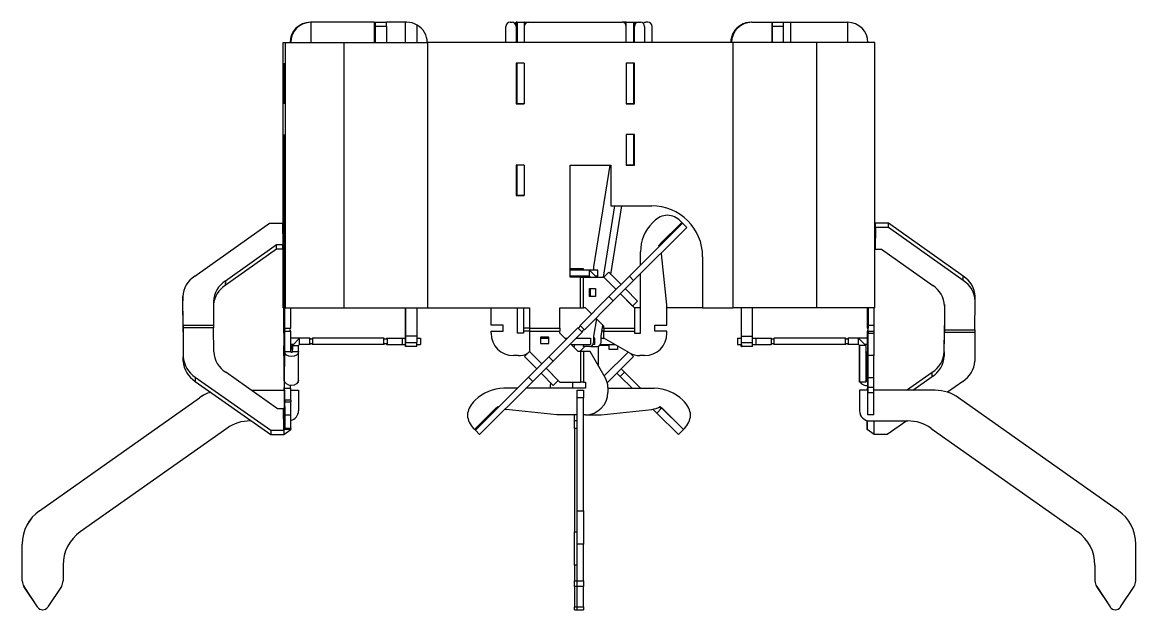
# Model space of a CAD drawing. Header units: millimetres. Extents: x 0 to 271, y 0 to 285.
# Drawn here: x 106.3 to 161, y 133.2 to 162 of the extents above; entities that cross this region are included whole.
import ezdxf

# ---------------------------------------------------------------- set-up
doc = ezdxf.new("R2010")
doc.units = ezdxf.units.MM

msp = doc.modelspace()

# ---------------------------------------------------------------- linework, layer by layer
at = {"color": 7, "linetype": 'Continuous', "lineweight": 25}
for p, q in [((120.471, 161.995), (120.472, 161.995)), ((120.472, 161.995), (120.474, 161.995)), ((120.502, 161.995), (120.474, 161.995)), ((120.502, 161.995), (120.504, 161.995)), ((123.604, 161.995), (120.504, 161.995)), ((120.504, 160.995), (120.504, 161.995)), ((120.504, 160.995), (120.504, 161.995)), ((120.504, 161.995), (120.504, 161.995)), ((123.604, 161.995), (123.604, 160.995)), ((123.604, 161.995), (123.655, 161.995)), ((123.654, 160.995), (123.654, 161.795)), ((123.655, 161.995), (123.656, 161.995)), ((123.656, 161.995), (124.206, 161.995)), ((123.657, 161.795), (123.657, 160.995)), ((124.207, 161.795), (123.657, 161.795)), ((125.114, 161.995), (124.206, 161.995)), ((124.207, 161.795), (124.207, 160.995)), ((125.114, 161.995), (125.114, 160.995)), ((125.204, 161.995), (125.114, 161.995)), ((125.704, 161.861), (125.704, 161.861)), ((125.704, 160.995), (125.704, 161.861)), ((125.704, 160.995), (125.704, 161.861)), ((130.066, 160.995), (130.066, 161.795)), ((130.266, 161.995), (130.366, 161.995)), ((130.566, 161.995), (130.566, 160.995)), ((130.616, 161.995), (130.566, 161.995)), ((130.616, 161.995), (130.966, 161.995)), ((130.616, 161.995), (130.616, 160.995)), ((130.966, 161.995), (130.966, 160.995)), ((130.984, 161.995), (130.966, 161.995)), ((130.966, 161.861), (130.977, 161.861)), ((130.984, 161.995), (130.984, 161.877)), ((130.984, 161.995), (131.166, 161.995)), ((131.166, 161.995), (135.766, 161.995)), ((135.966, 161.995), (135.766, 161.995)), ((135.966, 161.995), (136.316, 161.995)), ((135.966, 160.995), (135.966, 161.995)), ((136.316, 161.995), (136.316, 160.995)), ((136.316, 161.995), (136.366, 161.995)), ((136.366, 161.995), (136.566, 161.995)), ((136.366, 160.995), (136.366, 161.995)), ((136.566, 161.995), (136.666, 161.995)), ((136.734, 161.995), (136.734, 161.983)), ((136.866, 161.795), (136.866, 160.995)), ((137.034, 161.995), (136.934, 161.995)), ((137.234, 160.995), (137.234, 161.795)), ((141.596, 161.861), (141.596, 161.861)), ((142.127, 161.995), (142.129, 161.995)), ((142.129, 161.995), (143.13, 161.995)), ((143.129, 161.795), (143.129, 160.995)), ((143.131, 161.995), (143.13, 161.995)), ((143.131, 161.995), (143.68, 161.995)), ((143.682, 161.795), (143.132, 161.795)), ((143.132, 160.995), (143.132, 161.795)), ((143.68, 161.995), (144.051, 161.995)), ((143.682, 160.995), (143.682, 161.795)), ((144.051, 160.995), (144.051, 161.995)), ((144.051, 161.995), (146.829, 161.995)), ((144.051, 160.995), (144.051, 161.995)), ((144.051, 161.995), (144.051, 161.995)), ((146.829, 161.995), (146.829, 160.995)), ((119.144, 152.172), (119.144, 160.995)), ((119.144, 160.995), (119.229, 160.995)), ((119.229, 160.995), (119.229, 147.995)), ((119.229, 160.995), (122.12, 160.995)), ((122.12, 160.995), (122.12, 147.995)), ((122.12, 160.995), (126.216, 160.995)), ((126.216, 160.995), (126.216, 147.995)), ((141.216, 160.995), (126.216, 160.995)), ((141.216, 147.995), (141.216, 160.995)), ((145.312, 160.995), (141.216, 160.995)), ((145.312, 147.995), (145.312, 160.995)), ((148.156, 160.995), (145.312, 160.995)), ((148.156, 147.995), (148.156, 160.995)), ((119.171, 159.995), (119.174, 159.995)), ((119.171, 157.995), (119.171, 159.995)), ((119.172, 157.995), (119.172, 159.995)), ((119.174, 159.995), (119.172, 159.995)), ((119.174, 159.995), (119.174, 157.995)), ((119.202, 159.995), (119.202, 157.995)), ((119.204, 159.995), (119.202, 159.995)), ((119.202, 159.995), (119.204, 159.995)), ((119.204, 157.995), (119.204, 159.995)), ((119.204, 159.995), (119.204, 157.995)), ((130.566, 159.995), (130.566, 157.995)), ((130.966, 159.995), (130.566, 159.995)), ((130.966, 159.995), (130.616, 159.995)), ((130.616, 157.995), (130.616, 159.995)), ((130.966, 159.995), (130.966, 157.995)), ((135.966, 159.995), (135.966, 157.995)), ((136.316, 159.995), (135.966, 159.995)), ((136.366, 159.995), (135.966, 159.995)), ((136.316, 159.995), (136.316, 157.995)), ((136.366, 157.995), (136.366, 159.995)), ((119.174, 157.995), (119.171, 157.995)), ((119.174, 157.995), (119.172, 157.995)), ((119.204, 157.995), (119.202, 157.995)), ((119.204, 157.995), (119.202, 157.995)), ((130.566, 157.995), (130.966, 157.995)), ((130.966, 157.995), (130.616, 157.995)), ((136.316, 157.995), (135.966, 157.995)), ((135.966, 157.995), (136.366, 157.995)), ((119.171, 156.495), (119.174, 156.495)), ((119.171, 154.995), (119.171, 156.495)), ((119.174, 156.495), (119.172, 156.495)), ((119.172, 154.995), (119.172, 156.495)), ((119.174, 156.495), (119.174, 154.995)), ((136.316, 156.495), (135.966, 156.495)), ((135.966, 156.495), (135.966, 154.995)), ((136.366, 156.495), (135.966, 156.495)), ((136.316, 156.495), (136.316, 154.995)), ((136.366, 154.995), (136.366, 156.495)), ((119.174, 154.995), (119.171, 154.995)), ((119.174, 154.995), (119.172, 154.995)), ((119.189, 154.995), (119.178, 154.995)), ((119.178, 154.995), (119.178, 152.995)), ((119.189, 149.495), (119.189, 154.995)), ((119.202, 154.995), (119.202, 153.495)), ((119.204, 154.995), (119.202, 154.995)), ((119.202, 154.995), (119.204, 154.995)), ((119.204, 153.495), (119.204, 154.995)), ((119.204, 154.995), (119.204, 153.495)), ((130.566, 154.995), (130.566, 153.495)), ((130.966, 154.995), (130.566, 154.995)), ((130.966, 154.995), (130.616, 154.995)), ((130.616, 153.495), (130.616, 154.995)), ((130.966, 154.995), (130.966, 153.495)), ((133.216, 149.495), (133.216, 154.995)), ((133.216, 154.995), (135.216, 154.995)), ((135.166, 154.995), (134.366, 149.995)), ((135.216, 154.995), (135.216, 152.995)), ((136.316, 154.995), (135.966, 154.995)), ((135.966, 154.995), (136.366, 154.995)), ((119.178, 152.995), (119.166, 152.995)), ((119.189, 152.995), (119.178, 152.995)), ((119.204, 153.495), (119.202, 153.495)), ((119.204, 153.495), (119.202, 153.495)), ((130.566, 153.495), (130.966, 153.495)), ((130.966, 153.495), (130.616, 153.495)), ((135.39, 152.995), (134.83, 149.495)), ((135.216, 152.995), (137.216, 152.995)), ((135.219, 149.629), (135.758, 152.995)), ((119.162, 152.534), (119.189, 152.534)), ((114.797, 149.54), (118.469, 152.147)), ((118.469, 152.147), (119.108, 152.147)), ((119.108, 152.147), (119.158, 152.182)), ((119.108, 152.147), (119.114, 151.086)), ((119.158, 152.243), (119.158, 152.182)), ((119.158, 152.182), (119.164, 151.121)), ((119.164, 151.051), (119.158, 152.182)), ((119.166, 152.157), (119.166, 152.243)), ((136.12, 149.54), (138.727, 152.147)), ((136.332, 149.327), (138.939, 151.935)), ((137.252, 152.157), (137.338, 152.243)), ((137.56, 151.051), (138.691, 152.182)), ((137.631, 151.121), (138.691, 152.182)), ((138.631, 152.243), (138.691, 152.182)), ((138.727, 152.147), (138.691, 152.182)), ((138.727, 152.147), (138.939, 151.935)), ((148.192, 152.147), (148.156, 152.172)), ((148.156, 151.961), (148.193, 151.935)), ((148.193, 151.935), (148.187, 150.874)), ((148.193, 151.935), (148.192, 152.147)), ((148.831, 152.147), (148.192, 152.147)), ((148.832, 151.935), (148.193, 151.935)), ((148.832, 151.935), (148.831, 152.147)), ((152.503, 149.54), (148.831, 152.147)), ((152.504, 149.327), (148.832, 151.935)), ((118.813, 150.874), (116.297, 149.088)), ((118.814, 151.086), (116.299, 149.3)), ((118.813, 150.874), (118.814, 151.086)), ((119.113, 150.874), (118.813, 150.874)), ((119.114, 151.086), (118.814, 151.086)), ((119.113, 150.874), (119.114, 151.086)), ((119.164, 150.91), (119.113, 150.874)), ((119.114, 151.086), (119.164, 151.121)), ((119.144, 147.995), (119.144, 150.896)), ((137.586, 151.006), (137.56, 151.051)), ((137.666, 151.086), (137.631, 151.121)), ((148.156, 150.896), (148.187, 150.874)), ((148.187, 150.874), (148.487, 150.874)), ((148.487, 150.874), (151.003, 149.088)), ((119.152, 150.495), (119.152, 147.995)), ((119.162, 148.145), (119.164, 150.639)), ((119.17, 146.745), (119.17, 150.743)), ((136.666, 150.086), (136.666, 150.743)), ((137.699, 150.639), (137.692, 150.688)), ((137.966, 148.145), (137.699, 150.639)), ((139.716, 150.495), (139.716, 147.995)), ((133.866, 149.895), (133.216, 149.895)), ((134.166, 149.845), (133.216, 149.845)), ((133.866, 149.845), (133.866, 149.895)), ((134.166, 149.545), (134.166, 149.845)), ((134.566, 149.845), (134.166, 149.845)), ((134.166, 149.845), (134.516, 149.495)), ((134.366, 149.995), (134.366, 149.845)), ((134.566, 149.545), (134.566, 149.845)), ((134.866, 149.495), (135.11, 149.738)), ((135.714, 149.134), (135.11, 149.738)), ((116.299, 149.3), (116.297, 149.088)), ((119.18, 149.495), (119.171, 147.995)), ((119.172, 148.08), (119.18, 149.495)), ((119.18, 149.495), (119.189, 149.552)), ((119.186, 149.495), (119.18, 149.495)), ((119.186, 147.995), (119.186, 149.495)), ((119.186, 147.995), (119.186, 149.495)), ((119.186, 149.495), (119.189, 149.495)), ((134.166, 149.545), (133.216, 149.545)), ((133.716, 149.495), (133.216, 149.495)), ((133.716, 147.995), (133.716, 149.495)), ((133.716, 149.495), (133.866, 149.495)), ((133.866, 149.495), (133.866, 149.545)), ((133.866, 147.995), (133.866, 149.495)), ((133.866, 149.495), (134.866, 149.495)), ((134.216, 149.495), (134.166, 149.545)), ((134.566, 149.545), (134.466, 149.545)), ((134.866, 149.495), (135.47, 148.89)), ((135.12, 148.54), (136.12, 149.54)), ((136.332, 149.327), (135.332, 148.327)), ((136.12, 149.54), (136.332, 149.327)), ((136.666, 146.745), (136.666, 149.662)), ((152.504, 149.327), (152.503, 149.54)), ((119.184, 148.945), (119.182, 148.945)), ((119.182, 148.945), (119.182, 148.545)), ((119.184, 148.545), (119.184, 148.945)), ((134.166, 148.945), (134.466, 148.945)), ((134.166, 148.545), (134.166, 148.945)), ((134.216, 148.545), (134.216, 148.945)), ((134.466, 148.945), (134.466, 148.545)), ((135.683, 148.678), (136.28, 148.08)), ((135.683, 148.678), (136.366, 147.995)), ((136.524, 148.324), (135.926, 148.922)), ((114.217, 148.551), (114.216, 148.339)), ((114.217, 148.54), (114.216, 148.327)), ((114.224, 146.911), (114.216, 148.327)), ((114.225, 147.123), (114.217, 148.54)), ((115.719, 148.3), (115.725, 147.123)), ((119.162, 147.145), (119.162, 148.145)), ((119.182, 148.545), (119.184, 148.545)), ((133.703, 147.123), (135.12, 148.54)), ((133.915, 146.911), (135.332, 148.327)), ((134.466, 148.545), (134.166, 148.545)), ((135.332, 148.327), (135.12, 148.54)), ((136.28, 148.08), (136.524, 148.324)), ((137.966, 147.145), (137.966, 148.145)), ((151.581, 148.158), (151.575, 147.123)), ((151.583, 148.088), (151.576, 146.911)), ((153.076, 146.911), (153.084, 148.327)), ((153.084, 148.339), (153.083, 148.551)), ((119.152, 147.995), (119.144, 147.995)), ((119.162, 147.995), (119.152, 147.995)), ((119.171, 147.995), (119.171, 146.995)), ((119.18, 147.095), (119.185, 147.995)), ((119.185, 147.995), (119.186, 147.995)), ((119.192, 147.995), (119.186, 147.995)), ((119.192, 146.995), (119.192, 147.995)), ((119.229, 147.995), (119.201, 147.995)), ((119.201, 147.995), (119.201, 146.995)), ((119.229, 147.995), (122.12, 147.995)), ((119.501, 147.995), (119.501, 146.995)), ((122.12, 147.995), (126.216, 147.995)), ((125.133, 146.595), (125.131, 147.995)), ((125.144, 147.995), (125.143, 146.595)), ((125.694, 147.995), (125.693, 146.595)), ((126.216, 147.995), (131.216, 147.995)), ((129.334, 147.145), (129.334, 147.995)), ((130.634, 146.745), (130.634, 147.995)), ((130.934, 147.995), (130.934, 146.995)), ((131.216, 147.995), (131.216, 146.995)), ((132.716, 147.995), (133.716, 147.995)), ((132.716, 146.995), (132.716, 147.995)), ((133.716, 147.995), (133.866, 147.995)), ((133.966, 147.995), (133.866, 147.995)), ((134.27, 147.69), (133.966, 147.995)), ((136.366, 147.995), (136.366, 146.995)), ((136.666, 147.995), (136.366, 147.995)), ((139.716, 147.995), (137.966, 147.995)), ((139.716, 147.995), (141.216, 147.995)), ((145.312, 147.995), (141.216, 147.995)), ((141.606, 147.995), (141.607, 146.595)), ((141.617, 146.595), (141.619, 147.995)), ((142.167, 146.595), (142.169, 147.995)), ((148.156, 147.995), (145.312, 147.995)), ((147.799, 147.995), (147.799, 146.995)), ((147.808, 146.995), (147.808, 147.995)), ((147.82, 147.095), (147.815, 147.995)), ((147.829, 147.995), (147.829, 146.995)), ((147.83, 146.745), (147.83, 147.995)), ((147.838, 147.145), (147.838, 147.995)), ((148.138, 147.145), (148.138, 147.995)), ((114.224, 146.911), (114.225, 147.123)), ((115.725, 147.123), (114.225, 147.123)), ((114.226, 147.017), (114.225, 146.804)), ((114.226, 147.008), (114.225, 146.796)), ((115.726, 147.017), (114.226, 147.017)), ((115.726, 147.008), (114.226, 147.008)), ((114.226, 147.008), (114.234, 145.591)), ((115.726, 147.017), (115.726, 147.008)), ((115.733, 145.83), (115.726, 147.008)), ((119.166, 147.145), (119.162, 147.145)), ((119.166, 146.845), (119.166, 147.145)), ((119.18, 146.995), (119.171, 146.995)), ((119.18, 146.995), (119.18, 147.095)), ((119.18, 147.095), (119.192, 147.095)), ((119.18, 146.995), (119.192, 146.995)), ((119.201, 146.995), (119.192, 146.995)), ((119.201, 146.995), (119.501, 146.995)), ((129.934, 147.145), (129.334, 147.145)), ((129.934, 146.845), (129.934, 147.145)), ((131.216, 146.995), (130.934, 146.995)), ((130.934, 146.995), (130.934, 146.845)), ((131.216, 146.995), (131.216, 146.845)), ((131.216, 146.995), (132.716, 146.995)), ((133.588, 147.008), (132.171, 145.591)), ((132.716, 146.995), (132.716, 146.845)), ((133.8, 146.796), (133.588, 147.008)), ((133.809, 146.804), (133.597, 147.017)), ((133.703, 147.123), (133.915, 146.911)), ((134.504, 147.457), (134.366, 146.595)), ((134.866, 147.095), (134.483, 147.478)), ((134.734, 146.595), (134.821, 147.14)), ((134.866, 146.995), (134.798, 146.995)), ((134.866, 146.995), (134.866, 147.095)), ((134.866, 146.995), (134.866, 146.845)), ((134.866, 146.995), (136.366, 146.995)), ((136.366, 146.995), (136.366, 146.845)), ((137.366, 147.145), (137.966, 147.145)), ((137.366, 146.845), (137.366, 147.145)), ((147.799, 146.995), (147.808, 146.995)), ((147.82, 146.995), (147.808, 146.995)), ((147.82, 146.995), (147.82, 147.095)), ((147.82, 146.995), (147.83, 146.983)), ((147.82, 146.995), (147.829, 146.995)), ((147.829, 146.995), (147.83, 146.993)), ((147.83, 146.995), (147.829, 146.995)), ((147.834, 147.145), (147.838, 147.145)), ((147.834, 146.845), (147.834, 147.145)), ((147.838, 147.145), (148.138, 147.145)), ((148.134, 146.845), (148.134, 147.145)), ((151.567, 145.83), (151.574, 147.008)), ((151.574, 147.017), (151.575, 146.804)), ((151.574, 147.008), (151.575, 146.796)), ((151.574, 147.008), (151.574, 147.008)), ((151.576, 146.911), (151.575, 147.123)), ((114.225, 146.804), (114.225, 146.804)), ((114.225, 146.796), (114.233, 145.379)), ((119.162, 146.745), (119.162, 146.845)), ((119.162, 146.845), (119.166, 146.845)), ((119.171, 146.745), (119.17, 146.745)), ((119.18, 146.845), (119.171, 146.845)), ((119.171, 146.845), (119.171, 146.745)), ((119.173, 145.779), (119.18, 146.511)), ((119.18, 146.845), (119.192, 146.845)), ((119.18, 146.511), (119.18, 146.845)), ((119.18, 146.511), (119.191, 146.511)), ((119.187, 145.845), (119.192, 146.745)), ((119.201, 146.845), (119.192, 146.845)), ((119.192, 146.745), (119.192, 146.845)), ((119.195, 146.545), (119.198, 146.545)), ((119.195, 146.245), (119.195, 146.545)), ((119.198, 146.545), (119.198, 146.245)), ((119.201, 146.845), (119.501, 146.845)), ((119.201, 146.845), (119.201, 145.845)), ((119.501, 146.845), (119.501, 145.845)), ((119.937, 146.495), (119.501, 146.495)), ((119.937, 146.495), (119.587, 146.145)), ((119.94, 146.495), (119.59, 146.145)), ((119.94, 146.495), (119.937, 146.495)), ((119.94, 146.195), (119.94, 146.495)), ((120.44, 146.495), (119.94, 146.495)), ((120.44, 146.195), (120.44, 146.495)), ((120.59, 146.495), (120.582, 146.495)), ((120.59, 146.195), (120.59, 146.495)), ((124.082, 146.495), (120.59, 146.495)), ((124.082, 146.195), (124.082, 146.495)), ((124.223, 146.495), (124.232, 146.495)), ((124.232, 146.495), (124.232, 146.195)), ((124.232, 146.495), (124.982, 146.495)), ((124.982, 146.495), (124.982, 146.195)), ((124.982, 146.495), (125.14, 146.495)), ((125.133, 146.495), (125.133, 146.595)), ((125.14, 146.095), (125.14, 146.495)), ((125.14, 146.495), (125.14, 146.495)), ((125.143, 146.595), (125.143, 146.295)), ((125.693, 146.595), (125.143, 146.595)), ((125.693, 146.595), (125.693, 146.295)), ((125.693, 146.495), (125.881, 146.495)), ((125.881, 146.495), (125.881, 146.195)), ((129.334, 146.745), (129.334, 146.845)), ((129.334, 146.845), (129.934, 146.845)), ((130.934, 146.745), (130.634, 146.745)), ((131.216, 146.845), (130.934, 146.845)), ((130.934, 146.845), (130.934, 146.745)), ((131.216, 146.845), (132.716, 146.845)), ((131.216, 146.845), (131.216, 145.845)), ((131.766, 146.545), (131.766, 146.245)), ((132.166, 146.545), (131.766, 146.545)), ((131.766, 146.495), (132.166, 146.495)), ((132.166, 146.245), (132.166, 146.545)), ((133.8, 146.796), (132.383, 145.379)), ((132.716, 146.745), (132.716, 146.845)), ((133.02, 146.44), (132.716, 146.745)), ((132.966, 146.495), (133.075, 146.495)), ((133.499, 146.495), (134.216, 146.495)), ((134.216, 146.495), (134.216, 146.195)), ((134.366, 146.595), (134.366, 146.295)), ((134.434, 146.495), (134.366, 146.495)), ((134.434, 146.195), (134.434, 146.495)), ((134.734, 146.295), (134.734, 146.595)), ((134.734, 146.495), (134.894, 146.495)), ((134.866, 146.845), (134.774, 146.845)), ((134.866, 146.845), (136.366, 146.845)), ((134.866, 146.511), (134.866, 146.845)), ((136.134, 145.779), (134.866, 146.511)), ((136.366, 146.845), (136.366, 146.745)), ((136.366, 146.745), (136.666, 146.745)), ((137.966, 146.845), (137.366, 146.845)), ((137.966, 146.745), (137.966, 146.845)), ((141.419, 146.495), (141.419, 146.195)), ((141.419, 146.495), (141.426, 146.495)), ((141.426, 146.495), (141.426, 146.195)), ((141.426, 146.495), (141.616, 146.495)), ((141.607, 146.595), (141.607, 146.495)), ((141.617, 146.295), (141.617, 146.595)), ((141.617, 146.595), (142.167, 146.595)), ((142.167, 146.295), (142.167, 146.595)), ((142.167, 146.495), (142.324, 146.495)), ((142.324, 146.495), (142.324, 146.195)), ((142.324, 146.495), (142.327, 146.495)), ((142.327, 146.495), (142.327, 146.195)), ((142.327, 146.495), (143.077, 146.495)), ((143.077, 146.495), (143.077, 146.195)), ((143.227, 146.495), (143.218, 146.495)), ((143.227, 146.195), (143.227, 146.495)), ((146.718, 146.495), (143.227, 146.495)), ((146.718, 146.195), (146.718, 146.495)), ((146.868, 146.495), (146.86, 146.495)), ((146.868, 146.195), (146.868, 146.495)), ((147.368, 146.495), (146.868, 146.495)), ((147.368, 146.195), (147.368, 146.495)), ((147.805, 146.495), (147.368, 146.495)), ((147.718, 146.145), (147.368, 146.495)), ((147.799, 146.845), (147.808, 146.845)), ((147.799, 146.845), (147.799, 146.495)), ((147.802, 146.545), (147.802, 146.495)), ((147.805, 146.545), (147.802, 146.545)), ((147.805, 146.245), (147.805, 146.545)), ((147.82, 146.845), (147.808, 146.845)), ((147.808, 146.745), (147.808, 146.845)), ((147.813, 145.845), (147.808, 146.745)), ((147.808, 146.745), (147.82, 146.745)), ((147.83, 146.856), (147.82, 146.845)), ((147.82, 146.845), (147.829, 146.845)), ((147.82, 146.511), (147.82, 146.845)), ((147.827, 145.779), (147.82, 146.511)), ((147.83, 146.846), (147.829, 146.845)), ((147.83, 146.845), (147.829, 146.845)), ((147.829, 146.845), (147.829, 146.745)), ((147.829, 146.745), (147.83, 146.745)), ((147.838, 146.845), (147.834, 146.845)), ((147.838, 146.745), (147.838, 146.845)), ((147.838, 146.845), (148.138, 146.845)), ((147.838, 146.745), (148.138, 146.745)), ((148.138, 146.745), (148.138, 146.845)), ((151.569, 145.618), (151.575, 146.796)), ((151.575, 146.804), (153.075, 146.804)), ((151.575, 146.796), (153.075, 146.796)), ((151.576, 146.911), (153.076, 146.911)), ((153.075, 146.796), (153.067, 145.379)), ((153.075, 146.804), (153.075, 146.796)), ((119.198, 146.245), (119.195, 146.245)), ((119.637, 146.195), (119.501, 146.195)), ((119.582, 146.145), (119.632, 146.195)), ((119.585, 146.145), (119.582, 146.145)), ((119.582, 146.145), (119.582, 145.826)), ((119.585, 146.145), (119.635, 146.195)), ((119.585, 145.945), (119.585, 146.145)), ((119.585, 146.145), (119.587, 146.145)), ((119.587, 145.945), (119.585, 145.945)), ((119.587, 146.145), (119.587, 145.945)), ((119.59, 146.145), (119.587, 146.145)), ((119.59, 145.845), (119.59, 146.145)), ((119.59, 146.145), (119.89, 146.145)), ((119.89, 146.145), (119.94, 146.195)), ((119.89, 145.845), (119.89, 146.145)), ((120.44, 146.195), (119.94, 146.195)), ((120.59, 146.195), (120.582, 146.195)), ((124.082, 146.195), (120.59, 146.195)), ((124.223, 146.195), (124.232, 146.195)), ((124.232, 146.195), (124.982, 146.195)), ((124.982, 146.195), (125.14, 146.195)), ((125.135, 146.095), (125.134, 146.095)), ((125.135, 146.195), (125.135, 146.095)), ((125.14, 146.095), (125.135, 146.095)), ((125.142, 146.095), (125.14, 146.095)), ((125.692, 146.095), (125.142, 146.095)), ((125.143, 146.295), (125.693, 146.295)), ((125.693, 146.195), (125.881, 146.195)), ((131.766, 146.245), (132.166, 146.245)), ((133.616, 145.845), (133.233, 146.228)), ((133.266, 146.195), (134.216, 146.195)), ((133.366, 146.095), (133.434, 146.095)), ((133.434, 146.095), (133.434, 146.195)), ((133.684, 145.845), (133.934, 146.095)), ((133.866, 146.095), (133.866, 146.195)), ((134.166, 146.095), (133.866, 146.095)), ((134.234, 146.106), (134.234, 146.095)), ((134.234, 146.095), (134.534, 146.095)), ((134.434, 146.195), (134.339, 146.195)), ((134.584, 146.101), (134.584, 145.18)), ((135.134, 146.145), (134.666, 146.145)), ((134.707, 146.195), (135.414, 146.195)), ((135.134, 146.145), (135.134, 146.195)), ((135.134, 145.945), (135.134, 146.145)), ((135.534, 145.945), (135.134, 145.945)), ((135.534, 146.125), (135.534, 145.945)), ((141.419, 146.195), (141.426, 146.195)), ((141.426, 146.195), (141.616, 146.195)), ((141.608, 146.095), (141.61, 146.095)), ((141.61, 146.095), (141.61, 146.195)), ((141.61, 146.095), (141.615, 146.095)), ((141.615, 146.195), (141.615, 146.095)), ((141.615, 146.095), (141.616, 146.095)), ((142.166, 146.095), (141.616, 146.095)), ((141.617, 146.295), (142.167, 146.295)), ((142.167, 146.195), (142.324, 146.195)), ((142.324, 146.195), (142.327, 146.195)), ((142.327, 146.195), (143.077, 146.195)), ((143.227, 146.195), (143.218, 146.195)), ((146.718, 146.195), (143.227, 146.195)), ((146.868, 146.195), (146.86, 146.195)), ((147.368, 146.195), (146.868, 146.195)), ((147.41, 146.145), (147.36, 146.195)), ((147.413, 146.145), (147.363, 146.195)), ((147.365, 146.195), (147.415, 146.145)), ((147.368, 146.195), (147.418, 146.145)), ((147.41, 145.845), (147.41, 146.145)), ((147.41, 146.145), (147.413, 146.145)), ((147.413, 146.145), (147.413, 145.945)), ((147.415, 146.145), (147.413, 146.145)), ((147.413, 145.945), (147.415, 145.945)), ((147.415, 145.945), (147.415, 146.145)), ((147.415, 146.145), (147.418, 146.145)), ((147.718, 146.145), (147.418, 146.145)), ((147.418, 146.145), (147.418, 144.345)), ((147.805, 146.195), (147.668, 146.195)), ((147.718, 146.145), (147.718, 144.345)), ((147.799, 146.195), (147.799, 145.845)), ((114.233, 145.379), (114.234, 145.591)), ((119.17, 145.645), (119.168, 145.645)), ((119.183, 145.645), (119.17, 145.645)), ((119.179, 144.577), (119.184, 145.845)), ((119.184, 145.845), (119.186, 145.845)), ((119.186, 145.845), (119.186, 144.345)), ((119.186, 145.845), (119.186, 144.345)), ((119.186, 145.845), (119.187, 145.845)), ((119.201, 145.845), (119.192, 144.345)), ((119.193, 144.43), (119.201, 145.845)), ((119.201, 145.845), (119.501, 145.845)), ((119.59, 145.845), (119.89, 145.845)), ((119.59, 145.844), (119.59, 145.845)), ((119.882, 144.43), (119.89, 145.845)), ((130.666, 145.645), (130.434, 145.645)), ((131.216, 145.845), (130.972, 145.601)), ((130.972, 145.601), (131.577, 144.996)), ((131.171, 144.591), (132.171, 145.591)), ((131.82, 145.24), (131.216, 145.845)), ((132.383, 145.379), (131.383, 144.379)), ((132.171, 145.591), (132.383, 145.379)), ((133.716, 145.845), (133.616, 145.845)), ((133.716, 145.845), (133.716, 144.345)), ((133.866, 145.845), (133.716, 145.845)), ((133.866, 145.845), (133.866, 144.345)), ((134.2, 145.845), (133.866, 145.845)), ((134.932, 144.577), (134.2, 145.845)), ((134.89, 144.65), (136.06, 145.821)), ((135.038, 144.311), (136.328, 145.601)), ((136.328, 145.601), (136.169, 145.759)), ((136.866, 145.645), (136.634, 145.645)), ((147.418, 144.43), (147.41, 145.845)), ((147.418, 144.345), (147.41, 145.845)), ((147.807, 144.43), (147.799, 145.845)), ((147.799, 145.845), (147.808, 144.345)), ((147.814, 145.845), (147.813, 145.845)), ((147.814, 145.845), (147.814, 144.345)), ((147.814, 145.845), (147.814, 144.345)), ((147.816, 145.845), (147.814, 145.845)), ((147.821, 144.577), (147.816, 145.845)), ((147.816, 145.845), (147.827, 145.845)), ((147.832, 145.645), (147.83, 145.645)), ((148.132, 145.645), (147.832, 145.645)), ((148.121, 144.577), (148.117, 145.645)), ((151.567, 145.83), (151.569, 145.618)), ((118.86, 143.045), (116.324, 144.83)), ((131.789, 144.784), (132.386, 144.186)), ((132.63, 144.43), (132.033, 145.028)), ((132.033, 145.028), (132.716, 144.345)), ((135.677, 144.618), (135.511, 144.784)), ((135.89, 144.83), (135.677, 144.618)), ((135.723, 144.996), (135.89, 144.83)), ((136.675, 144.045), (135.89, 144.83)), ((149.718, 143.945), (150.976, 144.83)), ((150.977, 144.618), (150.976, 144.83)), ((114.826, 144.591), (114.824, 144.379)), ((114.824, 144.379), (118.526, 141.772)), ((114.826, 144.591), (118.527, 141.984)), ((119.186, 144.345), (119.185, 144.345)), ((119.185, 144.345), (119.185, 144.045)), ((119.192, 144.345), (119.186, 144.345)), ((119.215, 144.345), (119.192, 144.345)), ((119.861, 144.345), (119.882, 144.345)), ((119.882, 144.345), (119.882, 144.426)), ((131.171, 144.591), (128.564, 141.984)), ((131.383, 144.379), (128.776, 141.772)), ((131.383, 144.379), (131.171, 144.591)), ((132.63, 144.43), (132.386, 144.186)), ((132.716, 144.345), (133.716, 144.345)), ((133.334, 144.345), (133.334, 144.045)), ((133.866, 144.345), (133.716, 144.345)), ((133.866, 144.345), (133.966, 144.345)), ((133.966, 144.345), (133.966, 144.045)), ((136.251, 144.045), (135.677, 144.618)), ((147.718, 144.345), (147.418, 144.345)), ((147.808, 144.345), (147.814, 144.345)), ((147.814, 144.345), (147.815, 144.345)), ((147.815, 144.345), (147.815, 144.045)), ((147.821, 144.577), (148.121, 144.577)), ((150.021, 143.945), (150.977, 144.618)), ((152.476, 144.379), (151.726, 143.851)), ((117.582, 143.945), (119.187, 143.945)), ((119.179, 143.945), (119.179, 144.077)), ((119.185, 144.045), (119.208, 144.045)), ((119.187, 143.945), (119.187, 143.345)), ((119.208, 144.045), (119.508, 144.045)), ((119.485, 144.189), (119.485, 144.045)), ((119.511, 143.945), (119.887, 143.945)), ((119.887, 143.945), (119.887, 142.945)), ((130.625, 144.045), (129.968, 144.045)), ((133.966, 144.045), (131.049, 144.045)), ((132.234, 144.045), (132.234, 144.077)), ((133.566, 143.945), (133.866, 143.945)), ((133.566, 143.578), (133.566, 143.945)), ((133.866, 143.945), (133.866, 143.578)), ((135.066, 144.077), (135.066, 143.845)), ((135.066, 144.045), (137.332, 144.045)), ((147.414, 143.945), (147.413, 143.945)), ((147.413, 143.945), (147.413, 142.945)), ((147.414, 143.945), (147.414, 142.945)), ((147.814, 143.945), (147.414, 143.945)), ((147.815, 144.045), (147.792, 144.045)), ((147.814, 143.345), (147.814, 143.945)), ((147.821, 144.077), (147.821, 143.845)), ((148.121, 144.077), (147.821, 144.077)), ((147.821, 143.845), (148.121, 143.845)), ((148.121, 143.845), (148.121, 144.077)), ((151.123, 143.945), (148.121, 143.945)), ((107.182, 138.042), (115.024, 143.578)), ((107.184, 138.042), (115.026, 143.578)), ((115.026, 143.578), (115.024, 143.578)), ((119.187, 143.345), (119.187, 143.064)), ((119.21, 143.151), (119.216, 142.019)), ((119.216, 143.459), (119.216, 143.373)), ((119.516, 143.459), (119.216, 143.459)), ((119.216, 143.373), (119.516, 143.373)), ((119.516, 143.459), (119.516, 143.373)), ((128.554, 143.459), (128.468, 143.373)), ((129.66, 143.151), (128.529, 142.019)), ((129.66, 143.151), (129.705, 143.125)), ((133.866, 143.578), (133.566, 143.578)), ((133.566, 138.042), (133.566, 143.578)), ((133.866, 138.042), (133.866, 143.578)), ((137.64, 143.151), (138.771, 142.019)), ((138.746, 143.459), (138.832, 143.373)), ((147.814, 142.745), (147.814, 143.345)), ((160.118, 138.042), (152.276, 143.578)), ((119.16, 143.045), (118.86, 143.045)), ((119.21, 143.08), (119.16, 143.045)), ((119.166, 141.984), (119.16, 143.045)), ((119.216, 142.019), (119.21, 143.08)), ((119.518, 142.726), (119.218, 142.726)), ((128.529, 142.019), (129.589, 143.08)), ((129.625, 143.045), (129.589, 143.08)), ((130.023, 143.018), (130.071, 143.012)), ((132.566, 142.745), (130.071, 143.012)), ((133.566, 142.745), (132.566, 142.745)), ((133.434, 142.445), (133.434, 142.745)), ((133.966, 142.745), (133.866, 142.745)), ((133.966, 142.745), (134.734, 142.745)), ((134.734, 142.745), (137.229, 143.012)), ((137.463, 142.832), (137.277, 143.018)), ((137.711, 143.08), (137.463, 142.832)), ((138.524, 141.772), (137.463, 142.832)), ((137.675, 143.045), (137.595, 143.125)), ((138.771, 142.019), (137.711, 143.08)), ((147.413, 142.945), (147.414, 142.945)), ((147.815, 142.745), (147.814, 142.745)), ((148.115, 142.745), (147.815, 142.745)), ((116.369, 142.078), (109.184, 137.006)), ((117.571, 142.445), (117.522, 142.445)), ((119.216, 142.08), (119.216, 142.019)), ((119.516, 142.08), (119.216, 142.08)), ((119.516, 142.08), (119.516, 142.019)), ((128.468, 142.08), (128.529, 142.019)), ((133.566, 142.445), (133.434, 142.445)), ((133.434, 142.078), (133.434, 142.445)), ((133.434, 142.078), (133.434, 137.006)), ((138.832, 142.08), (138.771, 142.019)), ((147.784, 142.019), (147.787, 142.461)), ((147.784, 142.08), (147.784, 142.019)), ((147.914, 142.445), (147.913, 142.445)), ((147.914, 142.445), (149.78, 142.445)), ((148.135, 141.772), (148.139, 142.445)), ((149.729, 142.445), (148.774, 141.772)), ((150.933, 142.078), (150.931, 142.078)), ((150.931, 142.078), (158.116, 137.006)), ((150.933, 142.078), (158.118, 137.006)), ((118.527, 141.984), (118.526, 141.772)), ((118.526, 141.772), (119.165, 141.772)), ((118.527, 141.984), (119.166, 141.984)), ((119.165, 141.772), (119.516, 142.019)), ((119.166, 141.984), (119.165, 141.772)), ((119.216, 142.019), (119.166, 141.984)), ((119.516, 142.019), (119.216, 142.019)), ((128.564, 141.984), (128.529, 142.019)), ((128.776, 141.772), (128.564, 141.984)), ((138.771, 142.019), (138.524, 141.772)), ((148.135, 141.772), (147.784, 142.019)), ((148.774, 141.772), (148.135, 141.772)), ((107.182, 138.042), (107.184, 138.042)), ((133.566, 138.042), (133.866, 138.042)), ((133.566, 136.408), (133.566, 138.042)), ((133.866, 138.042), (133.866, 136.408)), ((133.434, 135.372), (133.434, 137.006)), ((158.116, 137.006), (158.118, 137.006)), ((106.336, 134.596), (106.336, 136.408)), ((106.337, 136.408), (106.336, 136.408)), ((106.337, 134.596), (106.337, 136.408)), ((133.866, 136.408), (133.566, 136.408)), ((133.566, 134.596), (133.566, 136.408)), ((133.866, 134.596), (133.866, 136.408)), ((160.964, 134.596), (160.964, 136.408)), ((108.337, 135.372), (108.337, 134.596)), ((133.434, 135.372), (133.434, 134.596)), ((158.964, 135.372), (158.963, 135.372)), ((158.963, 135.372), (158.963, 134.596)), ((158.964, 135.372), (158.964, 134.596)), ((106.336, 134.596), (106.337, 134.596)), ((133.434, 134.319), (133.434, 134.596)), ((133.566, 134.596), (133.866, 134.596)), ((133.566, 134.319), (133.566, 134.596)), ((133.866, 134.596), (133.866, 134.319)), ((158.963, 134.596), (158.964, 134.596)), ((106.421, 134.319), (106.42, 134.319)), ((107.086, 133.319), (106.42, 134.319)), ((107.088, 133.319), (106.421, 134.319)), ((108.253, 134.319), (107.587, 133.319)), ((133.434, 134.319), (133.434, 133.319)), ((133.866, 134.319), (133.566, 134.319)), ((133.566, 133.319), (133.566, 134.319)), ((133.866, 133.319), (133.866, 134.319)), ((159.048, 134.319), (159.047, 134.319)), ((159.047, 134.319), (159.713, 133.319)), ((159.048, 134.319), (159.715, 133.319)), ((160.214, 133.319), (160.88, 134.319)), ((107.086, 133.319), (107.088, 133.319)), ((133.434, 133.185), (133.434, 133.319)), ((133.566, 133.319), (133.866, 133.319)), ((133.566, 133.185), (133.566, 133.319)), ((133.866, 133.319), (133.866, 133.185)), ((159.713, 133.319), (159.715, 133.319)), ((107.336, 133.185), (107.337, 133.185)), ((133.434, 133.185), (133.566, 133.185)), ((133.566, 133.185), (133.866, 133.185)), ((159.963, 133.185), (159.964, 133.185))]:
    msp.add_line(p, q, dxfattribs=at)
at = {"color": 8, "linetype": 'Continuous', "lineweight": 25}
for p, q in [((119.189, 152.243), (119.166, 152.243)), ((119.166, 152.157), (119.189, 152.157)), ((119.164, 150.495), (119.152, 150.495)), ((119.189, 150.743), (119.17, 150.743)), ((151.583, 148.088), (151.583, 148.111)), ((119.173, 145.779), (119.183, 145.779)), ((133.566, 142.078), (133.434, 142.078)), ((133.434, 137.006), (133.566, 137.006)), ((133.566, 135.372), (133.434, 135.372)), ((133.434, 134.596), (133.566, 134.596)), ((133.566, 134.319), (133.434, 134.319)), ((133.434, 133.319), (133.566, 133.319))]:
    msp.add_line(p, q, dxfattribs=at)
at = {"color": 7, "linetype": 'Continuous', "lineweight": 25, "flags": 128}
for points in [[(119.152, 150.495), (119.152, 150.886), (119.152, 150.902)], [(134.166, 149.495), (134.205, 149.498), (134.211, 149.5)], [(147.808, 146.995), (147.821, 146.979), (147.83, 146.961)], [(147.83, 146.878), (147.821, 146.861), (147.808, 146.845)], [(119.89, 145.845), (119.865, 145.751), (119.79, 145.672), (119.679, 145.619), (119.547, 145.601), (119.415, 145.619), (119.303, 145.672), (119.227, 145.751), (119.201, 145.845)], [(119.501, 145.845), (119.504, 145.832), (119.514, 145.822), (119.529, 145.815), (119.546, 145.813), (119.563, 145.815), (119.577, 145.822), (119.587, 145.832), (119.59, 145.845)], [(147.799, 145.845), (147.796, 145.832), (147.786, 145.822), (147.771, 145.815), (147.754, 145.813), (147.737, 145.815), (147.723, 145.822), (147.718, 145.826)], [(119.882, 144.43), (119.857, 144.337), (119.782, 144.258), (119.671, 144.205), (119.539, 144.186), (119.407, 144.205), (119.295, 144.258), (119.219, 144.337), (119.193, 144.43)], [(147.807, 144.43), (147.804, 144.418), (147.794, 144.408), (147.78, 144.401), (147.762, 144.399), (147.745, 144.401), (147.731, 144.408), (147.721, 144.418), (147.718, 144.426)]]:
    msp.add_lwpolyline(points, dxfattribs=at)
at = {"color": 7, "linetype": 'Continuous', "lineweight": 25}
for centre, radius, start, end in [((120.472, 160.995), 1, 90.0005, 180.0005), ((120.474, 160.995), 1, 90.0005, 180.0005), ((120.502, 160.995), 1, 90.0005, 180.0005), ((120.504, 160.995), 1, 90.0005, 180.0005), ((132.423, 161.845), 8.769, 179.0198, 180.3267), ((114.889, 161.845), 8.769, 359.6733, 0.9802), ((115.439, 161.845), 8.769, 359.6733, 0.9802), ((125.204, 160.995), 1, 59.9996, 90), ((125.204, 160.995), 1, 359.9998, 59.9994), ((130.266, 161.795), 0.2, 90, 180), ((130.366, 161.795), 0.2, 0, 90), ((130.634, 161.795), 0.2, 109.7988, 132.0176), ((131.166, 161.795), 0.2, 90, 180), ((135.766, 161.795), 0.2, 0, 90), ((136.566, 161.795), 0.2, 90, 180), ((136.666, 161.795), 0.2, 0, 90), ((136.934, 161.795), 0.2, 90, 132.0176), ((137.034, 161.795), 0.2, 0, 90), ((142.096, 160.995), 1, 120.0006, 180.0002), ((142.098, 160.995), 1, 90.0005, 180.0005), ((142.127, 160.995), 1, 90.0005, 180.0005), ((142.129, 160.995), 1, 90.0005, 180.0005), ((142.096, 160.995), 1, 90, 120.0004), ((151.897, 161.845), 8.769, 179.0198, 180.3267), ((134.363, 161.845), 8.769, 359.6733, 0.9802), ((134.913, 161.845), 8.769, 359.6733, 0.9802), ((146.828, 160.995), 1, 359.9995, 89.9995), ((146.011, 152.24), 26.855, 178.3906, 180.1276), ((137.216, 150.495), 2.5, 0, 90), ((129.219, 152.261), 10.06, 178.4454, 180.1032), ((109.106, 152.261), 10.06, 359.8968, 1.5546), ((138.045, 151.536), 1, 93.4777, 135), ((137.924, 151.536), 1, 45, 86.5223), ((-143.593, 150.829), 262.763, 359.98116, 0.28953), ((138.666, 150.743), 2, 135, 180), ((266.083, 150.562), 146.92, 179.80956, 179.96991), ((115.46, 148.487), 1.244, 122.1917, 177.5745), ((116.961, 148.248), 1.244, 122.1917, 177.5745), ((151.84, 148.487), 1.244, 2.4255, 57.8083), ((151.841, 148.275), 1.244, 2.4255, 57.8083), ((116.971, 148.025), 1.259, 122.3651, 173.9333), ((150.34, 148.035), 1.244, 2.4255, 57.8083), ((118.875, 147.096), 4.65, 179.6733, 180.9802), ((120.375, 147.096), 4.65, 179.6733, 180.9802), ((119.096, 146.92), 0.106, 315.0006, 44.9994), ((119.105, 146.92), 0.106, 315.0006, 44.9994), ((119.117, 146.92), 0.106, 315.0006, 44.9994), ((119.126, 146.92), 0.106, 315.0006, 44.9994), ((119.576, 146.92), 0.106, 135.0006, 224.9994), ((133.597, 147.123), 0.106, 270, 0), ((147.724, 146.92), 0.106, 315.0006, 44.9994), ((146.925, 147.096), 4.65, 359.0198, 0.3267), ((109.574, 146.831), 4.65, 359.6733, 0.9802), ((167.389, 146.47), 48.227, 179.6733, 180.9802), ((120.515, 146.57), 0.106, 224.9994, 315.0006), ((120.507, 146.57), 0.106, 272.3112, 315.0006), ((124.157, 146.57), 0.106, 224.9994, 315.0006), ((124.148, 146.57), 0.106, 272.3112, 315.0006), ((130.434, 146.745), 1.1, 180, 270), ((133.915, 146.804), 0.106, 90, 180), ((136.866, 146.745), 1.1, 270, 0), ((143.152, 146.57), 0.106, 224.9994, 315.0006), ((143.143, 146.57), 0.106, 272.3112, 315.0006), ((146.793, 146.57), 0.106, 224.9994, 315.0006), ((146.785, 146.57), 0.106, 272.3112, 315.0006), ((99.611, 146.47), 48.227, 359.0198, 0.3267), ((99.911, 146.47), 48.227, 359.0198, 0.3267), ((156.226, 146.831), 4.65, 179.0198, 180.3267), ((157.726, 146.831), 4.65, 179.0198, 180.3267), ((120.515, 146.12), 0.106, 44.9994, 135.0006), ((120.507, 146.12), 0.106, 44.9994, 87.6888), ((124.157, 146.12), 0.106, 44.9994, 135.0006), ((124.148, 146.12), 0.106, 44.9994, 87.6888), ((129.046, 146.183), 3.913, 179.8337, 181.2981), ((116.374, 146.245), 8.769, 359.0198, 0.3267), ((116.924, 146.245), 8.769, 359.0198, 0.3267), ((134.166, 146.295), 0.2, 270, 0), ((134.534, 146.295), 0.2, 270, 0), ((145.52, 146.183), 3.913, 179.8337, 181.2981), ((132.849, 146.245), 8.769, 359.0198, 0.3267), ((133.399, 146.245), 8.769, 359.0198, 0.3267), ((143.152, 146.12), 0.106, 44.9994, 135.0006), ((143.143, 146.12), 0.106, 44.9994, 87.6888), ((146.793, 146.12), 0.106, 44.9994, 135.0006), ((146.785, 146.12), 0.106, 44.9994, 87.6888), ((115.492, 145.449), 1.261, 183.1673, 238.0397), ((115.493, 145.661), 1.261, 183.1673, 238.0397), ((116.991, 145.9), 1.261, 183.1673, 238.0397), ((116.791, 145.762), 2.382, 357.1688, 0.3927), ((130.666, 146.645), 1, 270, 297.6959), ((136.634, 146.645), 1, 240, 270), ((150.209, 145.762), 2.382, 179.6073, 182.8312), ((150.309, 145.9), 1.261, 301.9603, 356.8327), ((150.31, 145.688), 1.261, 301.9603, 356.8327), ((151.808, 145.449), 1.261, 301.9603, 356.8327), ((273.907, 144.09), 154.728, 179.81987, 180.00502), ((133.234, 144.077), 1, 166.4347, 180), ((134.066, 144.077), 1, 0, 30), ((147.747, 144.557), 0.374, 214.6272, 280.5254), ((-6.907, 144.09), 154.728, 359.99498, 0.18013), ((-6.607, 144.09), 154.728, 359.99498, 0.18013), ((116.177, 141.945), 2, 107.5741, 125.2222), ((116.179, 141.945), 2, 107.6096, 125.2222), ((104.054, 143.543), 15.162, 359.6818, 1.8958), ((104.354, 143.543), 15.162, 359.6818, 1.8958), ((129.968, 142.045), 2, 90, 135), ((133.966, 143.845), 1.1, 270, 0), ((137.332, 142.045), 2, 45, 90), ((149.257, 143.942), 1.468, 176.0076, 179.9131), ((99.595, 143.57), 48.227, 359.0198, 0.3267), ((99.895, 143.57), 48.227, 359.0198, 0.3267), ((151.123, 141.945), 2, 54.7778, 90), ((103.654, 143.292), 15.556, 359.2156, 359.4792), ((-7.959, 142.723), 127.177, 0.00149, 0.29273), ((-7.659, 142.723), 127.177, 0.00149, 0.29273), ((129.175, 142.666), 1, 135, 176.5223), ((137.122, 144.006), 1, 276.1155, 301.1792), ((138.125, 142.666), 1, 3.4777, 45), ((-7.959, 142.73), 127.177, 359.70727, 359.99851), ((-7.659, 142.73), 127.177, 359.70727, 359.99851), ((119.387, 142.945), 0.5, 285.1222, 0.0003), ((129.175, 142.787), 1, 183.4777, 225), ((138.125, 142.787), 1, 315, 356.5223), ((147.913, 142.945), 0.5, 179.9995, 269.9995), ((147.914, 142.945), 0.5, 179.9995, 269.9995), ((117.522, 140.445), 2, 90, 125.2222), ((255.429, 142.654), 107.647, 180.10242, 180.30572), ((149.778, 140.445), 2, 54.7778, 90), ((149.78, 140.445), 2, 54.7778, 90), ((108.336, 136.408), 2, 125.2224, 180.0001), ((108.337, 136.408), 2, 125.2224, 180.0001), ((158.964, 136.408), 2, 359.9999, 54.7776), ((110.337, 135.372), 2, 125.2224, 180.0001), ((156.963, 135.372), 2, 359.9999, 54.7776), ((156.964, 135.372), 2, 359.9999, 54.7776), ((106.836, 134.596), 0.5, 180, 213.6896), ((106.837, 134.596), 0.5, 180, 213.6896), ((107.837, 134.596), 0.5, 326.3104, 0), ((159.463, 134.596), 0.5, 180, 213.6896), ((159.464, 134.596), 0.5, 180, 213.6896), ((160.464, 134.596), 0.5, 326.3104, 0), ((107.336, 133.485), 0.3, 213.6894, 269.9999), ((107.337, 133.485), 0.3, 213.6894, 326.3106), ((159.963, 133.485), 0.3, 213.6894, 269.9999), ((159.964, 133.485), 0.3, 213.6894, 326.3106)]:
    msp.add_arc(centre, radius, start, end, dxfattribs=at)

doc.saveas('drawing.dxf')
